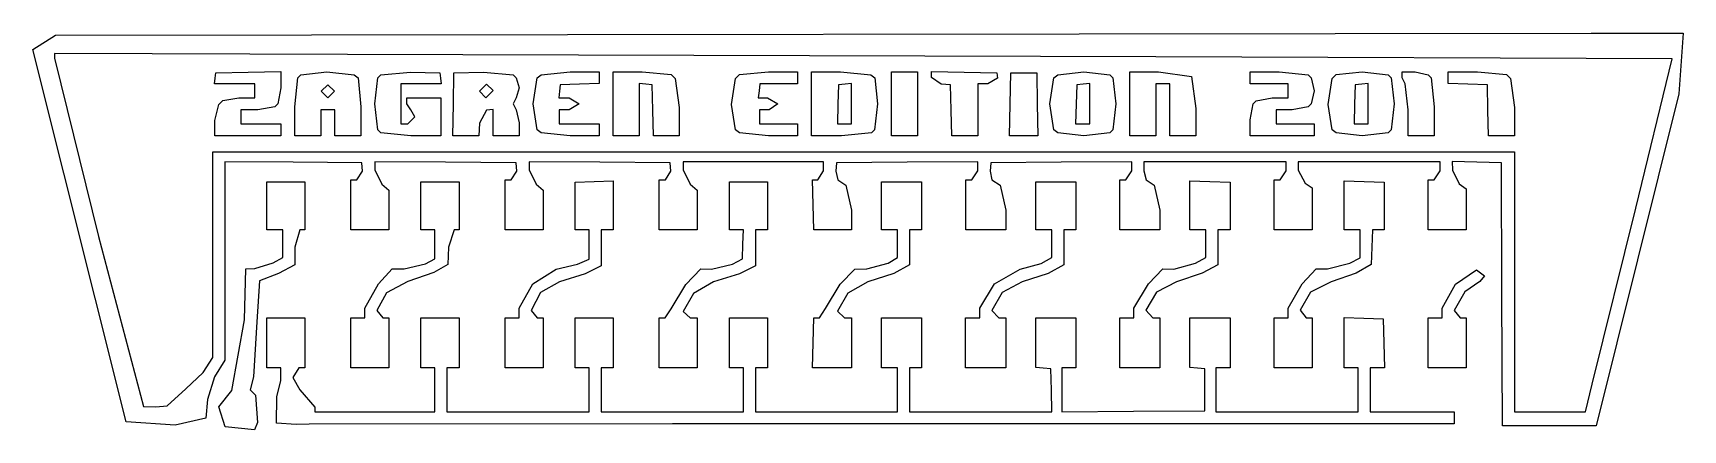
# Model space of a CAD drawing. Extents: x 15.7 to 83.1, y 48.5 to 64.7.
import ezdxf

# ---------------------------------------------------------------- set-up
doc = ezdxf.new("R2010")
doc.units = 0
doc.layers.add('Layer_1', color=7, linetype='CONTINUOUS')

msp = doc.modelspace()

# ---------------------------------------------------------------- linework, layer by layer
at = {"layer": 'Layer_1', "color": 7}
for points in [[(82.92868, 62.220372), (79.551338, 48.660136), (77.632447, 48.660136), (75.713548, 48.660136), (75.692494, 54.03111), (75.67144, 59.402084), (74.668854, 59.425029), (73.666268, 59.447973), (73.668526, 59.098283), (73.952732, 58.544379), (74.234675, 58.340158), (74.236933, 57.502858), (74.239191, 56.665558), (73.461674, 56.665558), (72.68416, 56.665558), (72.68416, 57.686655), (72.68416, 58.707752), (72.929688, 58.707752), (73.175221, 59.075347), (73.175221, 59.442944), (70.269766, 59.442944), (67.364308, 59.442944), (67.365437, 59.095771), (67.651892, 58.564045), (67.937332, 58.3795), (67.937332, 57.522529), (67.937332, 56.665558), (67.159813, 56.665558), (66.382299, 56.665558), (66.382299, 57.686655), (66.382299, 58.707752), (66.627829, 58.707752), (66.87336, 59.075347), (66.87336, 59.442944), (63.967902, 59.442944), (61.062447, 59.442944), (61.062447, 59.075347), (61.160271, 58.707752), (61.487648, 58.488251), (61.717197, 57.467151), (61.717197, 56.665558), (60.898758, 56.665558), (60.080322, 56.665558), (60.080322, 57.686655), (60.080322, 58.707752), (60.325849, 58.707752), (60.571383, 59.076394), (60.571383, 59.445035), (57.686386, 59.423558), (54.801392, 59.402081), (54.776218, 59.054911), (54.853583, 58.707735), (55.185666, 58.488234), (55.415217, 57.467134), (55.415217, 56.665539), (54.596778, 56.665539), (53.778336, 56.665539), (53.778336, 57.686638), (53.778336, 58.707735), (54.02387, 58.707735), (54.2694, 59.076377), (54.2694, 59.445018), (51.384406, 59.423541), (48.499406, 59.402064), (48.474232, 59.054894), (48.551595, 58.707718), (48.88368, 58.488217), (49.113226, 57.467118), (49.113226, 56.665525), (48.340385, 56.665525), (47.567551, 56.665525), (47.542405, 57.686771), (47.517259, 58.708015), (47.742331, 58.707871), (47.967398, 59.075316), (47.967398, 59.44291), (45.102862, 59.44291), (42.238329, 59.44291), (42.238329, 59.113664), (42.524782, 58.533387), (42.811234, 58.282356), (42.811234, 57.473939), (42.811234, 56.665525), (42.033718, 56.665525), (41.256204, 56.665525), (41.256204, 57.686621), (41.256204, 58.707718), (41.506442, 58.707718), (41.731509, 59.054894), (41.706334, 59.402064), (38.821337, 59.423541), (35.936343, 59.445018), (35.936343, 59.114725), (36.222796, 58.533404), (36.509249, 58.282373), (36.509249, 57.473956), (36.509249, 56.665539), (35.731729, 56.665539), (34.954213, 56.665539), (34.954213, 57.686638), (34.954213, 58.707735), (35.204451, 58.707735), (35.429526, 59.054911), (35.404352, 59.402081), (32.519355, 59.423558), (29.634361, 59.445035), (29.634361, 59.114742), (29.920816, 58.533421), (30.207269, 58.28239), (30.207269, 57.473973), (30.207269, 56.665558), (29.42975, 56.665558), (28.652236, 56.665558), (28.652236, 57.686655), (28.652236, 58.707752), (28.902474, 58.707752), (29.127543, 59.054928), (29.102369, 59.402098), (26.299214, 59.423603), (23.496061, 59.445109), (23.496061, 55.390165), (23.496061, 51.335224), (23.080642, 50.659105), (22.794189, 49.734076), (22.726335, 48.965077), (21.46625, 48.678551), (19.46689, 48.824553), (15.661949, 64.032639), (16.574765, 64.610106), (79.338551, 64.701763), (83.094376, 64.691716), (82.92868, 62.220372)], [(21.151627, 49.479517), (21.907407, 50.167104), (22.616214, 50.836035), (23.004972, 51.45001), (23.004972, 55.650896), (23.004972, 59.851785), (49.60423, 59.851785), (76.203491, 59.851785), (76.203491, 54.542073), (76.203491, 49.232364), (77.656219, 49.232929), (79.108949, 49.233493), (79.383094, 50.356148), (81.171765, 57.549185), (82.654888, 63.650914), (61.551064, 63.727628), (28.508971, 63.818046), (16.539306, 63.863111), (16.539306, 63.67424), (18.339873, 56.396711), (20.179763, 49.447175), (20.680261, 49.428971), (21.151627, 49.479489), (21.151627, 49.479503), (21.151627, 49.479517)], [(23.086817, 61.125592), (23.250503, 61.788623), (23.414192, 61.94435), (24.068941, 62.057355), (24.723694, 62.057355), (24.723694, 62.343263), (24.723694, 62.629171), (23.89982, 62.629171), (23.075945, 62.629171), (23.101853, 62.853811), (23.127761, 63.078452), (24.457722, 63.100917), (25.787686, 63.123381), (25.787686, 62.467853), (25.664919, 61.812327), (25.542156, 61.689797), (24.846483, 61.567265), (24.150808, 61.567265), (24.150808, 61.281359), (24.150808, 60.995448), (24.969247, 60.995448), (25.787686, 60.995448), (25.787686, 60.750386), (25.787686, 60.505322), (24.437264, 60.505322), (23.086839, 60.505322), (23.086839, 61.125629), (23.086817, 61.125592), (23.086817, 61.125592), (23.086817, 61.125592)], [(26.360572, 61.68976), (26.483336, 62.874233), (26.606102, 62.996765), (27.672643, 63.119298), (28.786291, 62.996765), (28.947409, 62.874233), (29.061421, 61.68976), (29.061421, 60.505285), (28.529432, 60.505285), (27.997449, 60.505285), (27.997449, 61.036258), (27.997449, 61.567228), (27.710994, 61.567228), (27.424541, 61.567228), (27.424541, 61.036258), (27.424541, 60.505285), (26.892555, 60.505285), (26.360572, 60.505285), (26.360572, 61.68976), (26.360572, 61.68976), (26.360572, 61.68976)], [(29.879857, 60.627817), (29.757093, 60.75035), (29.634327, 61.812293), (29.757093, 62.874233), (29.879857, 62.99895), (31.087057, 63.10106), (32.294254, 63.078454), (32.320162, 62.853814), (32.34607, 62.629171), (31.522193, 62.629171), (30.698319, 62.629171), (30.698319, 61.812293), (30.698319, 60.995417), (30.984774, 60.995417), (31.271227, 61.281325), (31.107538, 61.567231), (30.943849, 61.812293), (30.943849, 62.057358), (31.639524, 62.057358), (32.335196, 62.057358), (32.335196, 61.281325), (32.335196, 60.505288), (31.107538, 60.505288), (29.87988, 60.62782), (29.879857, 60.627817), (29.879857, 60.627817), (29.879857, 60.627817)], [(32.844619, 61.791871), (32.867168, 63.078452), (34.074368, 63.101058), (35.281565, 62.998947), (35.404326, 62.87423), (35.527093, 62.465792), (35.404326, 62.057352), (35.281565, 61.81229), (35.404326, 61.567225), (35.527093, 61.036255), (35.527093, 60.505282), (34.995107, 60.505282), (34.463126, 60.505282), (34.463126, 61.041431), (34.463126, 61.577577), (34.197129, 61.551979), (33.906773, 61.015828), (33.882417, 60.505282), (33.352257, 60.505282), (32.8221, 60.505282), (32.84465, 61.791868), (32.844619, 61.791871), (32.844619, 61.791871), (32.844619, 61.791871)], [(36.427368, 60.627817), (36.263679, 60.75035), (36.099993, 61.812293), (36.263679, 62.874233), (36.427368, 62.996765), (37.614104, 63.119298), (38.800842, 63.119298), (38.800842, 62.877188), (38.800842, 62.635089), (38.002862, 62.611693), (37.204884, 62.588297), (37.17923, 62.322813), (37.153576, 62.057326), (37.56798, 62.057326), (37.982387, 61.812264), (37.57317, 61.5672), (37.163948, 61.5672), (37.163948, 61.281292), (37.163948, 60.995384), (37.982387, 60.995384), (38.800828, 60.995384), (38.800828, 60.750322), (38.800828, 60.505257), (37.614092, 60.505257), (36.427356, 60.627789), (36.427368, 60.62782), (36.427368, 60.62782), (36.427368, 60.627817)], [(39.373745, 61.812293), (39.373745, 63.119298), (40.560481, 63.119298), (41.74722, 63.00629), (41.910906, 62.850566), (42.074595, 61.65656), (42.074595, 60.505285), (41.545058, 60.505285), (41.015516, 60.505285), (40.9926, 61.546806), (40.969684, 62.588328), (40.703692, 62.613925), (40.437703, 62.639523), (40.437703, 61.572407), (40.437703, 60.505288), (39.905717, 60.505288), (39.373731, 60.505288), (39.373731, 61.812296), (39.373748, 61.812293), (39.373748, 61.812293), (39.373745, 61.812293)], [(44.529911, 60.627817), (44.366225, 60.75035), (44.202536, 61.779095), (44.366225, 62.850566), (44.529911, 63.00629), (45.716647, 63.119298), (46.903383, 63.119298), (46.903383, 62.874233), (46.903383, 62.629171), (46.134824, 62.629171), (45.366257, 62.629171), (45.332819, 62.343263), (45.299373, 62.057355), (45.682868, 62.057355), (46.102403, 61.812293), (45.743396, 61.567228), (45.34835, 61.567228), (45.34835, 61.281323), (45.34835, 60.995415), (46.125869, 60.995415), (46.903383, 60.995415), (46.903383, 60.75035), (46.903383, 60.505285), (45.716647, 60.505285), (44.529911, 60.627817), (44.529911, 60.627817), (44.529911, 60.627817)], [(47.476289, 61.812293), (47.476289, 63.119298), (48.665593, 63.119298), (49.902011, 62.996765), (50.063129, 62.874233), (50.177141, 61.812293), (50.054372, 60.75035), (49.931605, 60.627817), (48.703947, 60.505285), (47.476289, 60.505285), (47.476289, 61.812293), (47.476289, 61.812293), (47.476289, 61.812293)], [(50.750044, 61.812293), (50.750044, 63.119298), (51.28203, 63.119298), (51.814016, 63.119298), (51.814016, 61.812293), (51.814016, 60.505285), (51.28203, 60.505285), (50.750044, 60.505285), (50.750044, 61.812293), (50.750044, 61.812293), (50.750044, 61.812293)], [(53.187346, 61.546806), (53.16443, 62.588328), (52.775668, 62.61322), (52.38691, 62.88073), (52.38691, 63.123342), (53.716874, 63.100877), (55.046835, 63.078412), (55.072743, 62.853772), (54.683987, 62.629131), (54.26933, 62.629131), (54.26933, 61.567188), (54.26933, 60.505245), (53.73979, 60.505245), (53.210248, 60.505245), (53.187332, 61.546767), (53.187343, 61.546806), (53.187343, 61.546806), (53.187346, 61.546806)], [(55.597216, 61.791871), (55.619766, 63.078452), (56.151752, 63.078452), (56.683735, 63.078452), (56.706285, 61.791871), (56.728834, 60.505285), (56.151774, 60.505285), (55.574706, 60.505285), (55.597256, 61.791871), (55.597216, 61.791871), (55.597216, 61.791871), (55.597216, 61.791871)], [(57.543085, 60.627817), (57.379399, 60.75035), (57.21571, 61.812293), (57.379399, 62.874233), (57.543085, 62.996765), (58.607057, 63.119298), (59.671026, 62.996765), (59.793793, 62.874233), (59.916557, 61.812293), (59.793793, 60.75035), (59.671026, 60.627817), (58.607057, 60.505285), (57.543085, 60.627817), (57.543085, 60.627817), (57.543085, 60.627817)], [(60.489465, 61.812273), (60.489465, 63.119278), (61.65574, 63.117867), (63.006165, 62.922555), (63.190312, 61.616961), (63.190312, 60.505265), (62.658329, 60.505265), (62.126345, 60.505265), (62.126345, 61.567208), (62.126345, 62.629151), (61.83989, 62.629151), (61.553437, 62.629151), (61.553437, 61.567208), (61.553437, 60.505265), (61.021451, 60.505265), (60.489465, 60.505265), (60.489465, 61.812273), (60.489465, 61.812273), (60.489465, 61.812273)], [(65.400098, 61.15877), (65.522862, 61.812273), (65.645631, 61.934803), (66.300381, 62.057335), (66.955131, 62.057335), (66.955131, 62.343243), (66.955131, 62.629151), (66.177617, 62.629151), (65.400098, 62.629151), (65.400098, 62.874213), (65.400098, 63.119278), (66.586834, 63.119278), (67.77357, 62.996743), (67.896339, 62.874213), (68.019103, 62.343243), (67.896339, 61.812273), (67.77357, 61.689738), (67.118817, 61.567208), (66.464067, 61.567208), (66.464067, 61.281303), (66.464067, 60.995395), (67.241584, 60.995395), (68.0191, 60.995395), (68.0191, 60.75033), (68.0191, 60.505265), (66.709603, 60.505265), (65.400098, 60.505265), (65.400098, 61.15877), (65.400098, 61.15877), (65.400098, 61.15877)], [(68.919386, 60.627795), (68.755697, 60.75033), (68.592011, 61.779075), (68.755697, 62.850546), (68.919386, 63.00627), (69.983353, 63.119278), (71.047325, 62.996743), (71.170089, 62.874213), (71.292858, 61.812273), (71.170089, 60.75033), (71.047325, 60.627795), (69.983353, 60.505265), (68.919386, 60.627795), (68.919386, 60.627795), (68.919386, 60.627795)], [(71.865764, 61.567208), (71.742997, 62.629151), (71.620233, 62.874213), (71.620233, 63.119278), (72.152219, 63.119278), (72.684205, 62.996743), (72.806969, 62.874213), (72.929733, 61.689738), (72.929733, 60.505265), (72.397747, 60.505265), (71.865764, 60.505265), (71.865764, 61.567208), (71.865764, 61.567208), (71.865764, 61.567208)], [(75.121502, 61.546803), (75.098585, 62.588325), (74.300608, 62.611721), (73.502627, 62.635117), (73.502627, 62.877219), (73.502627, 63.119326), (74.689363, 63.119326), (75.876099, 63.006316), (76.039785, 62.850594), (76.203474, 61.656591), (76.203474, 60.505313), (75.673938, 60.505313), (75.144393, 60.505313), (75.121476, 61.546834), (75.121496, 61.546803), (75.121496, 61.546803), (75.121502, 61.546803)], [(27.982173, 62.322841), (27.710994, 62.588328), (27.439818, 62.322841), (27.710994, 62.057355), (27.982173, 62.322841), (27.982173, 62.322841), (27.982173, 62.322841)], [(34.463115, 62.348439), (34.197123, 62.613922), (33.905486, 62.322841), (34.171475, 62.057355), (34.463115, 62.348439), (34.463115, 62.348439), (34.463115, 62.348439)], [(49.113166, 61.817483), (49.113166, 62.639542), (48.847177, 62.613945), (48.581183, 62.588347), (48.557759, 61.791891), (48.534334, 60.995434), (48.823753, 60.995434), (49.113169, 60.995434), (49.113169, 61.817483), (49.113166, 61.817483), (49.113166, 61.817483), (49.113166, 61.817483)], [(58.85259, 61.817466), (58.85259, 62.63952), (58.586599, 62.613922), (58.320604, 62.588325), (58.29718, 61.791868), (58.273755, 60.995412), (58.563174, 60.995412), (58.85259, 60.995412), (58.85259, 61.817466), (58.85259, 61.817466), (58.85259, 61.817466)], [(70.228886, 61.817446), (70.228886, 62.6395), (69.962892, 62.613903), (69.6969, 62.588305), (69.673476, 61.791849), (69.650051, 60.995392), (69.939467, 60.995392), (70.228886, 60.995392), (70.228886, 61.817446), (70.228886, 61.817446), (70.228886, 61.817446)], [(34.954176, 52.050593), (34.954176, 53.071693), (35.240635, 53.071693), (35.527087, 53.071693), (35.527087, 53.465356), (36.08263, 54.459224), (37.044294, 55.050962), (37.92102, 55.256584), (38.39162, 55.47068), (38.39162, 56.06832), (38.39162, 56.665959), (38.10517, 56.665959), (37.818712, 56.665959), (37.818712, 57.640608), (37.818712, 58.615254), (38.596412, 58.641275), (39.374112, 58.667296), (39.373951, 57.66662), (39.373745, 56.665945), (39.128217, 56.665945), (38.882684, 56.665945), (38.882684, 55.931665), (38.882684, 55.197385), (38.229749, 54.869725), (37.181389, 54.542059), (36.402055, 54.098228), (36.018148, 53.363039), (36.263679, 53.071679), (36.509212, 53.071679), (36.509212, 52.050579), (36.509212, 51.029482), (35.731696, 51.029482), (34.954176, 51.029482), (34.954176, 52.050579), (34.954176, 52.050593), (34.954176, 52.050593), (34.954176, 52.050593)], [(60.080248, 52.050593), (60.080248, 53.071693), (60.366701, 53.071693), (60.653154, 53.071693), (60.655694, 53.459709), (61.245854, 54.457505), (61.833407, 55.067286), (62.286763, 55.060682), (63.169794, 55.295999), (63.599472, 55.537934), (63.599472, 56.101952), (63.599472, 56.66597), (63.272097, 56.66597), (62.944722, 56.66597), (62.944558, 57.666646), (62.944392, 58.667321), (63.763014, 58.64147), (64.581597, 58.615618), (64.581597, 57.640786), (64.581597, 56.665962), (64.336066, 56.665962), (64.090533, 56.665962), (64.090451, 55.951192), (64.090372, 55.236422), (63.446019, 54.889249), (62.399793, 54.542076), (61.571042, 54.110646), (61.144153, 53.375454), (61.430611, 53.071693), (61.717061, 53.071693), (61.717061, 52.050596), (61.717061, 51.029499), (60.898625, 51.029499), (60.080186, 51.029499), (60.080186, 52.050596), (60.080248, 52.050593), (60.080248, 52.050593), (60.080248, 52.050593)], [(66.382223, 52.050593), (66.382223, 53.071693), (66.668678, 53.071693), (66.955131, 53.071693), (66.958264, 53.459709), (67.528925, 54.455857), (68.096457, 55.063987), (68.569307, 55.069264), (69.471836, 55.299806), (69.901514, 55.525084), (69.901514, 56.09552), (69.901514, 56.665959), (69.574136, 56.665959), (69.246761, 56.665959), (69.2466, 57.666635), (69.246434, 58.66731), (70.065053, 58.641458), (70.883639, 58.615607), (70.883639, 57.640777), (70.883639, 56.665951), (70.641297, 56.665951), (70.39895, 56.665951), (70.3753, 55.953455), (70.35165, 55.240957), (69.737822, 54.892322), (68.711978, 54.542875), (67.873081, 54.110632), (67.446198, 53.375443), (67.691725, 53.071684), (67.937256, 53.071684), (67.937256, 52.050584), (67.937256, 51.029485), (67.159739, 51.029485), (66.382225, 51.029485), (66.382225, 52.050584), (66.38222, 52.050593), (66.38222, 52.050593), (66.382223, 52.050593)], [(23.515851, 48.609847), (23.250511, 49.432959), (23.78237, 50.095298), (24.30725, 52.990003), (24.355405, 55.073046), (24.723703, 55.079029), (25.480758, 55.310652), (25.869516, 55.536294), (25.869516, 56.101125), (25.869516, 56.665956), (25.542141, 56.665956), (25.214766, 56.665956), (25.214766, 57.64621), (25.214766, 58.626467), (25.992283, 58.626467), (26.7698, 58.626467), (26.7698, 57.64621), (26.7698, 56.665956), (26.565189, 56.665956), (26.359432, 55.951189), (26.358303, 55.236419), (25.699164, 54.882628), (24.922796, 54.573733), (24.805564, 52.902119), (24.672606, 50.657301), (24.539649, 50.129001), (24.754451, 49.914608), (24.843218, 48.78787), (24.717183, 48.486801), (23.515851, 48.609847)], [(28.652199, 52.050593), (28.652199, 53.071693), (28.938652, 53.071693), (29.22511, 53.071693), (29.226804, 53.459709), (29.785539, 54.455883), (30.342617, 55.06404), (30.827393, 55.070616), (31.700927, 55.275193), (32.089685, 55.473184), (32.089685, 56.069567), (32.089685, 56.665948), (31.80323, 56.665948), (31.516777, 56.665948), (31.516777, 57.646202), (31.516777, 58.626455), (32.294294, 58.626455), (33.071813, 58.626455), (33.071813, 57.646202), (33.071813, 56.665948), (32.870386, 56.665948), (32.645319, 55.952767), (32.621669, 55.239594), (32.048763, 54.921002), (30.984794, 54.551818), (30.104972, 54.084309), (29.716211, 53.369542), (29.961744, 53.071681), (30.207275, 53.071681), (30.207275, 52.050584), (30.207275, 51.029485), (29.429761, 51.029485), (28.652241, 51.029485), (28.652241, 52.050584), (28.652205, 52.050593), (28.652205, 52.050593), (28.652199, 52.050593)], [(41.256156, 52.050593), (41.256156, 53.071693), (41.501689, 53.071693), (41.74722, 53.433104), (42.348271, 54.430449), (42.94932, 55.066383), (43.396007, 55.055969), (44.247686, 55.263526), (44.652675, 55.481526), (44.67672, 56.07375), (44.700766, 56.665982), (44.410726, 56.665982), (44.120689, 56.665982), (44.120689, 57.646233), (44.120689, 58.626489), (44.898208, 58.626489), (45.675722, 58.626489), (45.675722, 57.646233), (45.675722, 56.665982), (45.430189, 56.665982), (45.184661, 56.665982), (45.184661, 55.931702), (45.184661, 55.197419), (44.531723, 54.869759), (43.475851, 54.542096), (42.655597, 54.061299), (42.238278, 53.32611), (42.524736, 53.071715), (42.811189, 53.071715), (42.811189, 52.050615), (42.811189, 51.029519), (42.03367, 51.029519), (41.256153, 51.029519), (41.256153, 52.050615), (41.256156, 52.050593), (41.256156, 52.050593), (41.256156, 52.050593)], [(47.542351, 52.050432), (47.567497, 53.071679), (47.808351, 53.071679), (48.049205, 53.449574), (48.649001, 54.439852), (49.248802, 55.052232), (49.733434, 55.062618), (50.606827, 55.301099), (50.995583, 55.529185), (50.995583, 56.097558), (50.995583, 56.665928), (50.668205, 56.665928), (50.34083, 56.665928), (50.34083, 57.646182), (50.34083, 58.626438), (51.159269, 58.626438), (51.977708, 58.626438), (51.977708, 57.646182), (51.977708, 56.665928), (51.732177, 56.665928), (51.486644, 56.665928), (51.486644, 55.94647), (51.486644, 55.227012), (50.842641, 54.88453), (49.785219, 54.542059), (48.956033, 54.076472), (48.540269, 53.34128), (48.826719, 53.071679), (49.113172, 53.071679), (49.113172, 52.050579), (49.113172, 51.029482), (48.315194, 51.029321), (47.517219, 51.029152), (47.542365, 52.050404), (47.542351, 52.050432), (47.542351, 52.050432), (47.542351, 52.050432)], [(53.778271, 52.050593), (53.778271, 53.071693), (54.064721, 53.071693), (54.351174, 53.071693), (54.351174, 53.461755), (54.962247, 54.457652), (56.005758, 55.055495), (56.867874, 55.29091), (57.297554, 55.534319), (57.297554, 56.100137), (57.297554, 56.665959), (56.970182, 56.665959), (56.642807, 56.665959), (56.642807, 57.64621), (56.642807, 58.626467), (57.461243, 58.626467), (58.279679, 58.626467), (58.279679, 57.64621), (58.279679, 56.665959), (58.034151, 56.665959), (57.788618, 56.665959), (57.788618, 55.946501), (57.788618, 55.227041), (57.144615, 54.884558), (56.092516, 54.542073), (55.263333, 54.097681), (54.842238, 53.362492), (55.128693, 53.071693), (55.415146, 53.071693), (55.415146, 52.050593), (55.415146, 51.029496), (54.59671, 51.029496), (53.778271, 51.029496), (53.778271, 52.050593), (53.778271, 52.050593), (53.778271, 52.050593)], [(72.684205, 52.050593), (72.684205, 53.071693), (72.970658, 53.071693), (73.257108, 53.071693), (73.257955, 53.459709), (73.79672, 54.439965), (74.655175, 55.0322), (74.975771, 54.781457), (74.797672, 54.556814), (74.183841, 54.12625), (73.748115, 53.370637), (73.993643, 53.071693), (74.239179, 53.071693), (74.239179, 52.050593), (74.239179, 51.029496), (73.46166, 51.029496), (72.684146, 51.029496), (72.684146, 52.050593), (72.684205, 52.050593), (72.684205, 52.050593), (72.684205, 52.050593)], [(56.561126, 48.741766), (41.793823, 48.741766), (26.947433, 48.719555), (26.419367, 48.70694), (25.615432, 48.758925), (25.624153, 49.844544), (25.787839, 50.510707), (25.787839, 51.029016), (25.501387, 51.029016), (25.214934, 51.029016), (25.214934, 52.050113), (25.214934, 53.071213), (25.99245, 53.071213), (26.769966, 53.071213), (26.769966, 52.050113), (26.769966, 51.029016), (26.524433, 51.029016), (26.278902, 50.626912), (26.564077, 50.130872), (27.179186, 49.425085), (27.179186, 49.231884), (29.634502, 49.231884), (32.089818, 49.231884), (32.089818, 50.130452), (32.089818, 51.029016), (31.803365, 51.029016), (31.51691, 51.029016), (31.51691, 52.050113), (31.51691, 53.071213), (32.294429, 53.071213), (33.071943, 53.071213), (33.071943, 52.050113), (33.071943, 51.029016), (32.826415, 51.029016), (32.580879, 51.029016), (32.580879, 50.130452), (32.580879, 49.231884), (35.486337, 49.231884), (38.391795, 49.231884), (38.391795, 50.130452), (38.391795, 51.029016), (38.105345, 51.029016), (37.818887, 51.029016), (37.818887, 52.050113), (37.818887, 53.071213), (38.596406, 53.071213), (39.37392, 53.071213), (39.37392, 52.050113), (39.37392, 51.029016), (39.128392, 51.029016), (38.882859, 51.029016), (38.882859, 50.130452), (38.882859, 49.231884), (41.788314, 49.231884), (44.693775, 49.231884), (44.693775, 50.130452), (44.693775, 51.029016), (44.407322, 51.029016), (44.120867, 51.029016), (44.120867, 52.050113), (44.120867, 53.071213), (44.898386, 53.071213), (45.6759, 53.071213), (45.6759, 52.050113), (45.6759, 51.029016), (45.430369, 51.029016), (45.184836, 51.029016), (45.184836, 50.130452), (45.184836, 49.231884), (48.090294, 49.231884), (50.995752, 49.231884), (50.995752, 50.130452), (50.995752, 51.029016), (50.668377, 51.029016), (50.341002, 51.029016), (50.341002, 52.050113), (50.341002, 53.071213), (51.159438, 53.071213), (51.977877, 53.071213), (51.977877, 52.050113), (51.977877, 51.029016), (51.732349, 51.029016), (51.486813, 51.029016), (51.486813, 50.130452), (51.486813, 49.231884), (54.39504, 49.231884), (57.303269, 49.231884), (57.280042, 50.110027), (57.256815, 50.988173), (56.949902, 51.013517), (56.642988, 51.03886), (56.642988, 52.055027), (56.642988, 53.07119), (57.461424, 53.07119), (58.279863, 53.07119), (58.279863, 52.050093), (58.279863, 51.028996), (57.99341, 51.028996), (57.70696, 51.028996), (57.70696, 50.129402), (57.70696, 49.229802), (60.632879, 49.25125), (63.558793, 49.272699), (63.558793, 50.130421), (63.558793, 50.988142), (63.251879, 51.013486), (62.944965, 51.038829), (62.944965, 52.054998), (62.944965, 53.071165), (63.763404, 53.071165), (64.581845, 53.071165), (64.581845, 52.050065), (64.581845, 51.028968), (64.29539, 51.028968), (64.008937, 51.028968), (64.008937, 50.130404), (64.008937, 49.231836), (66.914395, 49.231836), (69.819853, 49.231836), (69.819853, 50.130404), (69.819853, 51.028968), (69.533395, 51.028968), (69.246942, 51.028968), (69.246942, 52.053023), (69.246942, 53.07708), (70.04492, 53.053712), (70.8429, 53.030316), (70.865873, 52.029641), (70.888846, 51.028963), (70.599876, 51.028963), (70.310903, 51.028963), (70.310903, 50.130398), (70.310903, 49.231831), (72.029625, 49.231831), (73.748347, 49.231831), (73.748347, 48.986769), (73.748347, 48.741704), (65.441195, 48.741704), (57.134038, 48.741704), (56.561126, 48.741766)]]:
    msp.add_lwpolyline(points, close=True, dxfattribs=at)

doc.saveas('drawing.dxf')
